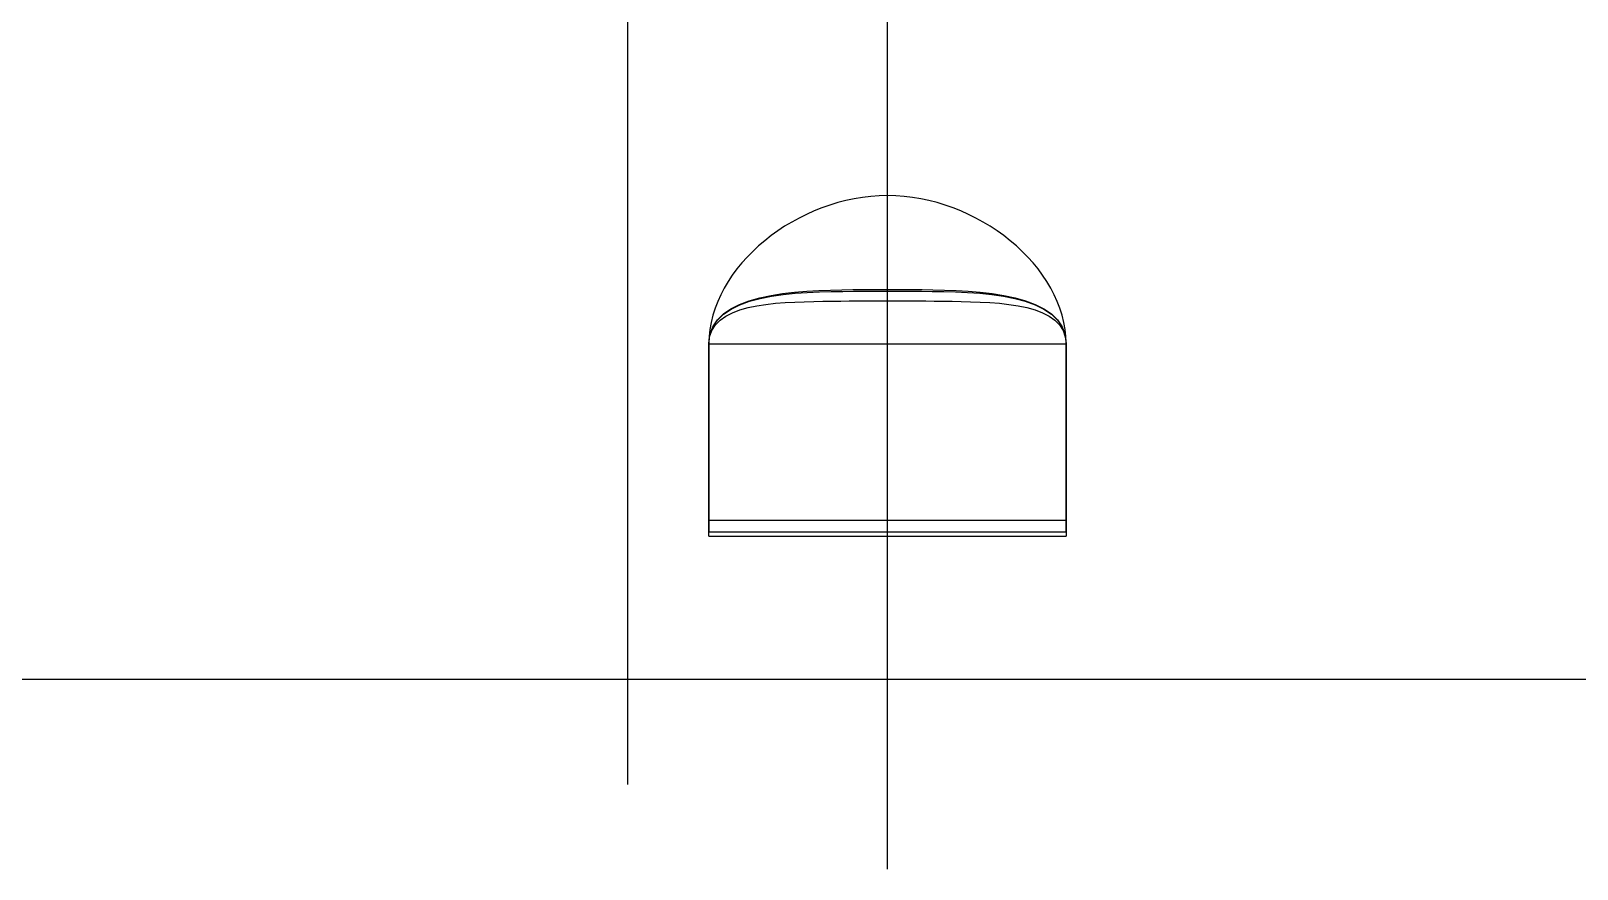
# Model space of a CAD drawing. Extents: x 426 to 4535, y 0 to 2050.
# Drawn here: x 1092 to 1828, y 0 to 399 of the extents above; entities that cross this region are included whole.
import ezdxf

# ---------------------------------------------------------------- set-up
doc = ezdxf.new("R2010")
doc.units = 0
doc.layers.get('0').update_dxf_attribs({"linetype": 'CONTINUOUS'})
for name, color, linetype in [('COUPLES', 140, 'CONTINUOUS'), ('FUSELAGE', 5, 'CONTINUOUS'), ('PRINT', 9, 'CONTINUOUS')]:
    doc.layers.add(name, color=color, linetype=linetype)

msp = doc.modelspace()

# ---------------------------------------------------------------- linework, layer by layer
msp.add_line((1500, 0), (1500, 2050))
at = {"layer": 'COUPLES'}
for points in [[(1415, 250), (1415, 166.02659), (1585, 166.02659), (1585, 250)], [(1415, 250), (1415, 160.56148), (1585, 160.56148), (1585, 250)]]:
    msp.add_lwpolyline(points, dxfattribs=at)
at = {"layer": 'COUPLES', "start_tangent": (0, 1), "end_tangent": (0, -1)}
for points in [[(1415, 249.99982), (1483.5242, 275.83723), (1516.4758, 275.83723), (1585, 249.99982)], [(1415, 250), (1483.85387, 275.04696), (1516.14613, 275.04696), (1585, 250)], [(1415, 250), (1469.22256, 270.26322), (1530.77744, 270.26322), (1585, 250)]]:
    msp.add_spline(points, degree=3, dxfattribs=at)
at = {"layer": 'FUSELAGE'}
msp.add_line((1415, 158.47347), (1585, 158.47347), dxfattribs=at)
msp.add_lwpolyline([(1415, 158.47347), (1415, 250), (1585, 250), (1585, 158.47347)], dxfattribs=at)
at = {"layer": 'FUSELAGE', "start_tangent": (0, 1), "end_tangent": (0, -1)}
msp.add_spline([(1585, 250), (1499.9998, 320.62219), (1415, 250)], degree=3, dxfattribs=at)
at = {"layer": 'PRINT'}
for p, q in [((1376.34318, 1940.32172), (1376.34318, 40.32172)), ((426.34318, 90.32172), (3276.34318, 90.32172))]:
    msp.add_line(p, q, dxfattribs=at)

doc.saveas('drawing.dxf')
